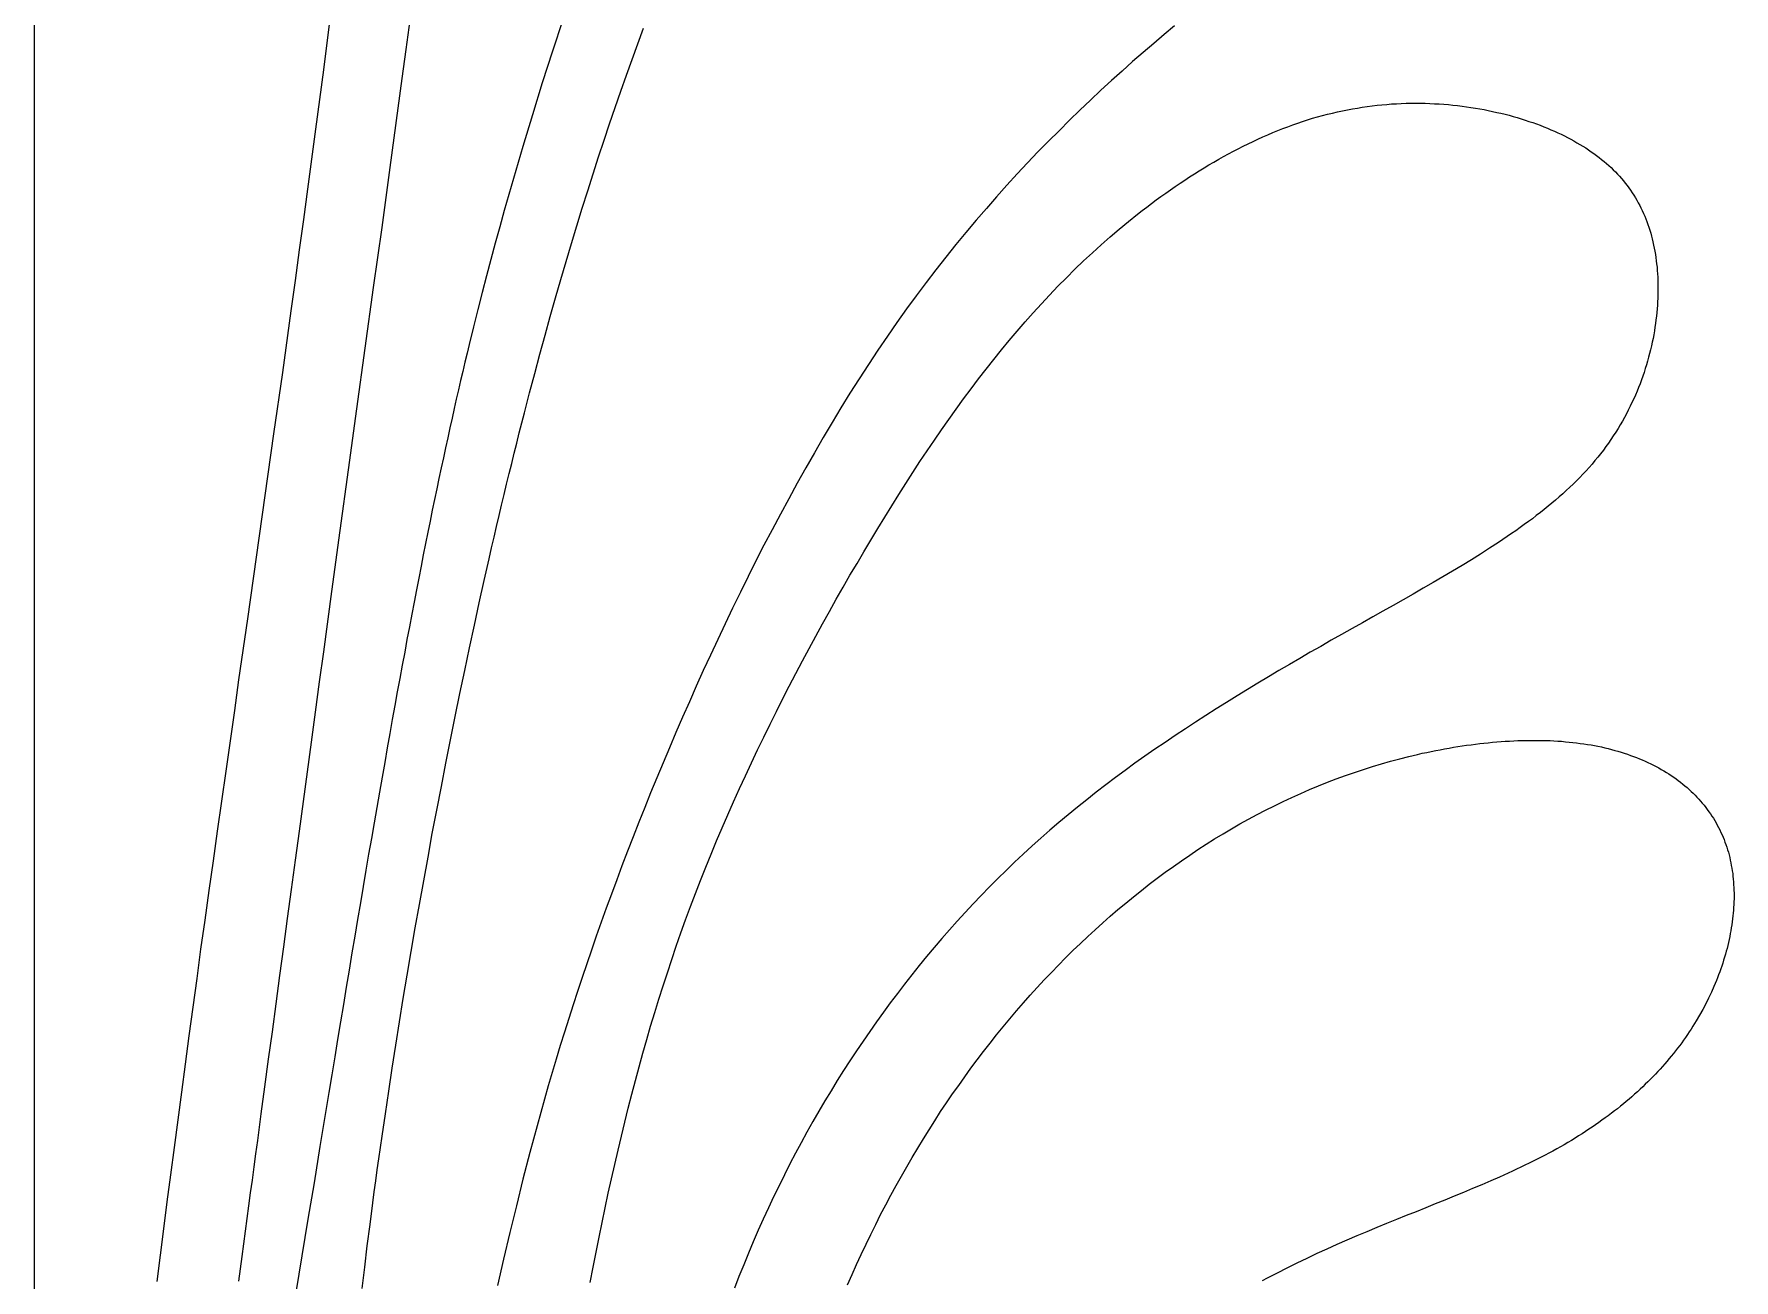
# Model space of a CAD drawing. Extents: x 0 to 279, y 0 to 212.
# Drawn here: x 2.93 to 15.53, y 129.84 to 139.08 of the extents above; entities that cross this region are included whole.
import ezdxf

# ---------------------------------------------------------------- set-up
doc = ezdxf.new("R2010")
doc.units = 0
doc.layers.add('LAYER_1', color=18, linetype='CONTINUOUS')

msp = doc.modelspace()

# ---------------------------------------------------------------- linework, layer by layer
at = {"layer": 'LAYER_1'}
for points in [[(2.928, 139.491), (2.928, 138.676), (2.928, 137.861), (2.928, 137.047), (2.928, 136.641), (2.928, 136.237), (2.928, 135.833), (2.928, 135.431), (2.928, 135.03), (2.928, 134.632), (2.928, 134.235), (2.928, 133.84), (2.928, 133.448), (2.928, 133.059), (2.928, 132.865), (2.928, 132.672), (2.928, 132.479), (2.928, 132.288), (2.928, 132.097), (2.928, 131.907), (2.928, 131.718), (2.928, 131.53), (2.928, 131.343), (2.928, 131.156), (2.928, 130.971), (2.928, 130.787), (2.928, 130.603), (2.928, 130.421), (2.928, 130.239), (2.928, 130.059), (2.928, 129.88), (2.928, 129.702)], [(5.128, 139.247), (5.101, 139.03), (5.073, 138.812), (5.044, 138.592), (5.015, 138.371), (4.985, 138.149), (4.955, 137.926), (4.925, 137.701), (4.894, 137.476), (4.863, 137.25), (4.832, 137.023), (4.769, 136.568), (4.704, 136.112), (4.575, 135.197), (4.51, 134.741), (4.445, 134.287), (4.413, 134.061), (4.381, 133.836), (4.349, 133.611), (4.317, 133.388), (4.286, 133.166), (4.255, 132.945), (4.224, 132.725), (4.193, 132.507), (4.163, 132.29), (4.134, 132.074), (4.105, 131.861), (4.076, 131.649), (4.048, 131.439), (4.02, 131.231), (3.993, 131.025), (3.966, 130.82), (3.939, 130.618), (3.913, 130.417), (3.888, 130.218), (3.863, 130.021), (3.838, 129.826)], [(4.446, 129.83), (4.458, 129.921), (4.471, 130.013), (4.483, 130.105), (4.496, 130.199), (4.508, 130.293), (4.521, 130.388), (4.534, 130.483), (4.547, 130.579), (4.56, 130.676), (4.573, 130.774), (4.586, 130.872), (4.6, 130.971), (4.613, 131.07), (4.64, 131.271), (4.667, 131.474), (4.695, 131.679), (4.723, 131.886), (4.751, 132.096), (4.779, 132.307), (4.808, 132.519), (4.837, 132.734), (4.866, 132.95), (4.896, 133.167), (4.925, 133.386), (4.955, 133.606), (4.985, 133.827), (5.015, 134.049), (5.045, 134.272), (5.076, 134.495), (5.137, 134.944), (5.198, 135.395), (5.26, 135.846), (5.322, 136.297), (5.384, 136.748), (5.446, 137.197), (5.477, 137.42), (5.508, 137.643), (5.538, 137.865), (5.568, 138.087), (5.598, 138.308), (5.628, 138.527), (5.658, 138.746), (5.687, 138.963), (5.716, 139.18)], [(6.848, 139.183), (6.771, 138.949), (6.696, 138.714), (6.623, 138.478), (6.552, 138.242), (6.482, 138.005), (6.414, 137.767), (6.381, 137.648), (6.348, 137.527), (6.315, 137.406), (6.283, 137.283), (6.251, 137.159), (6.219, 137.033), (6.187, 136.905), (6.155, 136.775), (6.139, 136.709), (6.123, 136.643), (6.107, 136.575), (6.091, 136.507), (6.075, 136.439), (6.059, 136.369), (6.043, 136.299), (6.027, 136.228), (6.011, 136.156), (5.995, 136.083), (5.979, 136.009), (5.963, 135.935), (5.947, 135.859), (5.93, 135.782), (5.914, 135.705), (5.898, 135.626), (5.881, 135.546), (5.865, 135.465), (5.848, 135.383), (5.831, 135.3), (5.814, 135.216), (5.798, 135.13), (5.78, 135.043), (5.763, 134.955), (5.746, 134.865), (5.729, 134.774), (5.711, 134.682), (5.693, 134.588), (5.676, 134.493), (5.658, 134.396), (5.64, 134.298), (5.621, 134.199), (5.603, 134.097), (5.584, 133.994), (5.566, 133.89), (5.547, 133.784), (5.528, 133.676), (5.508, 133.566), (5.489, 133.455), (5.469, 133.342), (5.449, 133.228), (5.43, 133.112), (5.409, 132.995), (5.389, 132.876), (5.369, 132.756), (5.348, 132.634), (5.327, 132.512), (5.306, 132.388), (5.285, 132.263), (5.264, 132.136), (5.243, 132.009), (5.222, 131.881), (5.2, 131.752), (5.179, 131.622), (5.157, 131.492), (5.135, 131.36), (5.114, 131.228), (5.092, 131.095), (5.048, 130.828), (5.004, 130.559), (4.959, 130.288), (4.87, 129.745)], [(5.361, 129.775), (5.38, 129.932), (5.399, 130.09), (5.419, 130.249), (5.44, 130.41), (5.451, 130.491), (5.462, 130.572), (5.473, 130.654), (5.485, 130.737), (5.508, 130.903), (5.533, 131.07), (5.558, 131.239), (5.584, 131.409), (5.611, 131.58), (5.638, 131.752), (5.666, 131.925), (5.695, 132.099), (5.725, 132.273), (5.755, 132.448), (5.786, 132.623), (5.817, 132.798), (5.849, 132.973), (5.881, 133.148), (5.914, 133.322), (5.948, 133.497), (5.982, 133.67), (6.016, 133.843), (6.051, 134.016), (6.086, 134.187), (6.121, 134.357), (6.157, 134.526), (6.193, 134.693), (6.229, 134.859), (6.266, 135.024), (6.302, 135.186), (6.321, 135.267), (6.339, 135.347), (6.358, 135.426), (6.376, 135.506), (6.395, 135.584), (6.414, 135.662), (6.432, 135.74), (6.451, 135.817), (6.47, 135.893), (6.489, 135.969), (6.507, 136.044), (6.526, 136.119), (6.545, 136.194), (6.564, 136.268), (6.602, 136.415), (6.641, 136.559), (6.679, 136.702), (6.718, 136.844), (6.756, 136.983), (6.795, 137.121), (6.834, 137.257), (6.874, 137.391), (6.913, 137.524), (6.953, 137.655), (6.993, 137.785), (7.033, 137.913), (7.074, 138.04), (7.114, 138.165), (7.155, 138.289), (7.196, 138.411), (7.237, 138.532), (7.279, 138.652), (7.321, 138.771), (7.363, 138.888), (7.405, 139.005), (7.447, 139.12)], [(11.385, 139.138), (11.308, 139.073), (11.23, 139.007), (11.152, 138.94), (11.074, 138.872), (10.996, 138.802), (10.918, 138.731), (10.839, 138.66), (10.761, 138.587), (10.683, 138.512), (10.605, 138.437), (10.528, 138.36), (10.45, 138.281), (10.372, 138.202), (10.295, 138.121), (10.218, 138.039), (10.141, 137.955), (10.065, 137.87), (9.989, 137.783), (9.913, 137.696), (9.838, 137.606), (9.763, 137.515), (9.689, 137.423), (9.615, 137.329), (9.542, 137.233), (9.469, 137.136), (9.397, 137.038), (9.326, 136.938), (9.255, 136.836), (9.185, 136.732), (9.115, 136.627), (9.046, 136.521), (8.978, 136.414), (8.911, 136.305), (8.845, 136.195), (8.779, 136.084), (8.714, 135.972), (8.65, 135.859), (8.586, 135.746), (8.524, 135.631), (8.462, 135.517), (8.401, 135.401), (8.34, 135.286), (8.281, 135.17), (8.223, 135.053), (8.165, 134.937), (8.108, 134.82), (8.052, 134.704), (7.997, 134.588), (7.943, 134.472), (7.89, 134.356), (7.838, 134.24), (7.787, 134.125), (7.737, 134.011), (7.687, 133.897), (7.639, 133.784), (7.592, 133.672), (7.545, 133.561), (7.5, 133.45), (7.456, 133.341), (7.412, 133.232), (7.37, 133.124), (7.328, 133.017), (7.287, 132.91), (7.248, 132.804), (7.209, 132.699), (7.17, 132.594), (7.133, 132.49), (7.096, 132.387), (7.061, 132.284), (7.026, 132.182), (6.991, 132.08), (6.958, 131.978), (6.925, 131.877), (6.893, 131.776), (6.861, 131.676), (6.83, 131.576), (6.8, 131.476), (6.77, 131.376), (6.741, 131.277), (6.713, 131.178), (6.685, 131.079), (6.658, 130.98), (6.631, 130.881), (6.604, 130.782), (6.553, 130.585), (6.504, 130.388), (6.456, 130.19), (6.41, 129.993), (6.365, 129.796)], [(7.051, 129.82), (7.073, 129.932), (7.095, 130.044), (7.117, 130.155), (7.14, 130.265), (7.163, 130.373), (7.186, 130.481), (7.21, 130.588), (7.234, 130.695), (7.258, 130.8), (7.283, 130.905), (7.308, 131.009), (7.334, 131.112), (7.361, 131.215), (7.387, 131.317), (7.415, 131.418), (7.443, 131.519), (7.471, 131.62), (7.5, 131.72), (7.53, 131.82), (7.561, 131.919), (7.592, 132.018), (7.624, 132.116), (7.657, 132.215), (7.69, 132.313), (7.724, 132.411), (7.759, 132.508), (7.795, 132.606), (7.832, 132.704), (7.87, 132.801), (7.909, 132.898), (7.948, 132.996), (7.988, 133.093), (8.03, 133.19), (8.072, 133.287), (8.114, 133.384), (8.158, 133.481), (8.202, 133.577), (8.247, 133.673), (8.292, 133.769), (8.339, 133.864), (8.385, 133.959), (8.432, 134.054), (8.48, 134.149), (8.528, 134.242), (8.577, 134.336), (8.626, 134.429), (8.675, 134.521), (8.725, 134.613), (8.775, 134.704), (8.826, 134.795), (8.876, 134.885), (8.927, 134.974), (8.978, 135.063), (9.03, 135.151), (9.081, 135.238), (9.132, 135.324), (9.184, 135.41), (9.236, 135.494), (9.288, 135.578), (9.34, 135.661), (9.392, 135.744), (9.444, 135.825), (9.497, 135.906), (9.55, 135.985), (9.604, 136.064), (9.657, 136.142), (9.711, 136.219), (9.766, 136.296), (9.82, 136.371), (9.876, 136.445), (9.931, 136.519), (9.988, 136.592), (10.044, 136.664), (10.102, 136.735), (10.159, 136.805), (10.218, 136.874), (10.277, 136.942), (10.337, 137.009), (10.397, 137.076), (10.458, 137.141), (10.52, 137.206), (10.583, 137.269), (10.646, 137.332), (10.71, 137.394), (10.775, 137.454), (10.841, 137.514), (10.908, 137.572), (10.975, 137.63), (11.042, 137.686), (11.111, 137.74), (11.145, 137.767), (11.18, 137.794), (11.214, 137.82), (11.249, 137.846), (11.284, 137.871), (11.319, 137.897), (11.354, 137.921), (11.39, 137.946), (11.425, 137.97), (11.461, 137.994), (11.496, 138.017), (11.532, 138.04), (11.568, 138.062), (11.604, 138.084), (11.64, 138.106), (11.676, 138.127), (11.712, 138.148), (11.748, 138.168), (11.784, 138.188), (11.821, 138.207), (11.857, 138.226), (11.894, 138.245), (11.93, 138.263), (11.967, 138.28), (12.003, 138.297), (12.04, 138.314), (12.077, 138.33), (12.113, 138.346), (12.15, 138.361), (12.187, 138.375), (12.224, 138.389), (12.261, 138.403), (12.298, 138.416), (12.334, 138.428), (12.371, 138.44), (12.408, 138.452), (12.445, 138.462), (12.482, 138.473), (12.519, 138.482), (12.556, 138.491), (12.593, 138.5), (12.629, 138.508), (12.666, 138.515), (12.703, 138.522), (12.74, 138.528), (12.776, 138.534), (12.813, 138.539), (12.849, 138.544), (12.886, 138.548), (12.922, 138.552), (12.958, 138.555), (12.994, 138.558), (13.03, 138.56), (13.066, 138.561), (13.102, 138.563), (13.137, 138.563), (13.173, 138.564), (13.208, 138.563), (13.243, 138.563), (13.278, 138.562), (13.312, 138.56), (13.347, 138.558), (13.381, 138.556), (13.415, 138.553), (13.449, 138.55), (13.483, 138.546), (13.516, 138.542), (13.55, 138.538), (13.582, 138.533), (13.615, 138.528), (13.647, 138.522), (13.68, 138.516), (13.711, 138.51), (13.743, 138.503), (13.774, 138.496), (13.805, 138.489), (13.836, 138.482), (13.866, 138.474), (13.896, 138.465), (13.926, 138.457), (13.955, 138.448), (13.984, 138.439), (14.012, 138.429), (14.04, 138.42), (14.068, 138.41), (14.095, 138.4), (14.122, 138.389), (14.149, 138.378), (14.175, 138.367), (14.201, 138.356), (14.226, 138.345), (14.251, 138.333), (14.275, 138.321), (14.299, 138.309), (14.323, 138.297), (14.346, 138.284), (14.368, 138.271), (14.39, 138.258), (14.412, 138.245), (14.433, 138.232), (14.454, 138.218), (14.474, 138.204), (14.494, 138.19), (14.513, 138.176), (14.532, 138.162), (14.551, 138.147), (14.569, 138.132), (14.587, 138.117), (14.604, 138.102), (14.621, 138.086), (14.637, 138.07), (14.653, 138.054), (14.669, 138.038), (14.684, 138.022), (14.699, 138.005), (14.713, 137.988), (14.727, 137.971), (14.74, 137.953), (14.753, 137.936), (14.766, 137.918), (14.778, 137.9), (14.79, 137.882), (14.802, 137.863), (14.813, 137.844), (14.823, 137.825), (14.834, 137.806), (14.843, 137.787), (14.853, 137.767), (14.862, 137.747), (14.871, 137.727), (14.879, 137.707), (14.887, 137.686), (14.895, 137.665), (14.902, 137.644), (14.909, 137.623), (14.915, 137.601), (14.921, 137.579), (14.927, 137.557), (14.932, 137.535), (14.937, 137.512), (14.942, 137.489), (14.946, 137.466), (14.95, 137.443), (14.953, 137.419), (14.956, 137.396), (14.959, 137.372), (14.962, 137.347), (14.964, 137.323), (14.965, 137.298), (14.967, 137.273), (14.968, 137.248), (14.969, 137.222), (14.969, 137.196), (14.969, 137.17), (14.968, 137.144), (14.968, 137.118), (14.966, 137.092), (14.965, 137.065), (14.963, 137.038), (14.96, 137.011), (14.958, 136.984), (14.954, 136.957), (14.951, 136.93), (14.947, 136.902), (14.943, 136.875), (14.938, 136.847), (14.933, 136.82), (14.927, 136.792), (14.921, 136.764), (14.914, 136.736), (14.907, 136.708), (14.9, 136.68), (14.892, 136.652), (14.884, 136.624), (14.875, 136.596), (14.866, 136.568), (14.857, 136.54), (14.846, 136.512), (14.836, 136.484), (14.825, 136.456), (14.814, 136.428), (14.802, 136.4), (14.789, 136.372), (14.776, 136.344), (14.763, 136.316), (14.749, 136.288), (14.735, 136.261), (14.72, 136.233), (14.705, 136.206), (14.689, 136.179), (14.673, 136.151), (14.656, 136.124), (14.638, 136.098), (14.62, 136.071), (14.602, 136.044), (14.583, 136.018), (14.564, 135.991), (14.544, 135.965), (14.523, 135.94), (14.502, 135.914), (14.481, 135.888), (14.459, 135.863), (14.436, 135.838), (14.413, 135.813), (14.389, 135.788), (14.365, 135.764), (14.34, 135.74), (14.315, 135.716), (14.289, 135.692), (14.263, 135.668), (14.236, 135.644), (14.209, 135.621), (14.182, 135.598), (14.154, 135.575), (14.125, 135.552), (14.097, 135.529), (14.067, 135.506), (14.038, 135.483), (14.008, 135.461), (13.977, 135.439), (13.947, 135.417), (13.915, 135.394), (13.884, 135.372), (13.852, 135.351), (13.787, 135.307), (13.721, 135.264), (13.654, 135.221), (13.586, 135.178), (13.516, 135.136), (13.446, 135.093), (13.374, 135.051), (13.302, 135.009), (13.229, 134.967), (13.155, 134.924), (13.08, 134.882), (13.005, 134.84), (12.93, 134.797), (12.854, 134.754), (12.777, 134.711), (12.701, 134.668), (12.623, 134.625), (12.546, 134.581), (12.469, 134.536), (12.391, 134.492), (12.314, 134.447), (12.236, 134.401), (12.158, 134.356), (12.08, 134.31), (12.003, 134.263), (11.925, 134.216), (11.848, 134.169), (11.771, 134.121), (11.694, 134.073), (11.617, 134.024), (11.541, 133.975), (11.465, 133.925), (11.389, 133.875), (11.314, 133.824), (11.239, 133.773), (11.165, 133.721), (11.091, 133.669), (11.018, 133.616), (10.946, 133.563), (10.874, 133.509), (10.803, 133.454), (10.733, 133.399), (10.664, 133.344), (10.595, 133.287), (10.527, 133.23), (10.46, 133.173), (10.394, 133.114), (10.328, 133.056), (10.263, 132.996), (10.199, 132.936), (10.136, 132.875), (10.074, 132.814), (10.012, 132.752), (9.951, 132.69), (9.891, 132.627), (9.832, 132.563), (9.773, 132.499), (9.715, 132.434), (9.658, 132.369), (9.601, 132.303), (9.545, 132.236), (9.49, 132.169), (9.436, 132.101), (9.382, 132.032), (9.33, 131.963), (9.277, 131.894), (9.226, 131.824), (9.175, 131.753), (9.125, 131.681), (9.075, 131.609), (9.026, 131.537), (8.978, 131.464), (8.931, 131.39), (8.884, 131.316), (8.838, 131.241), (8.792, 131.165), (8.747, 131.089), (8.703, 131.012), (8.659, 130.934), (8.617, 130.856), (8.574, 130.777), (8.533, 130.698), (8.492, 130.617), (8.452, 130.537), (8.412, 130.455), (8.374, 130.373), (8.335, 130.29), (8.298, 130.206), (8.261, 130.121), (8.225, 130.036), (8.19, 129.95), (8.155, 129.864), (8.121, 129.776)], [(8.959, 129.802), (8.993, 129.878), (9.027, 129.953), (9.061, 130.028), (9.097, 130.103), (9.132, 130.176), (9.169, 130.25), (9.205, 130.323), (9.243, 130.395), (9.281, 130.466), (9.32, 130.538), (9.359, 130.608), (9.399, 130.678), (9.439, 130.747), (9.48, 130.816), (9.522, 130.885), (9.564, 130.952), (9.607, 131.019), (9.65, 131.086), (9.694, 131.151), (9.738, 131.217), (9.784, 131.281), (9.829, 131.345), (9.875, 131.409), (9.922, 131.471), (9.969, 131.533), (10.017, 131.595), (10.065, 131.656), (10.114, 131.716), (10.164, 131.775), (10.213, 131.834), (10.264, 131.892), (10.315, 131.95), (10.366, 132.006), (10.418, 132.063), (10.471, 132.118), (10.524, 132.173), (10.577, 132.227), (10.631, 132.28), (10.686, 132.332), (10.741, 132.384), (10.796, 132.435), (10.852, 132.486), (10.908, 132.535), (10.965, 132.584), (11.023, 132.632), (11.08, 132.68), (11.139, 132.726), (11.197, 132.772), (11.256, 132.817), (11.316, 132.861), (11.376, 132.904), (11.436, 132.947), (11.497, 132.988), (11.558, 133.029), (11.619, 133.069), (11.681, 133.108), (11.744, 133.146), (11.806, 133.183), (11.869, 133.219), (11.932, 133.254), (11.996, 133.289), (12.06, 133.322), (12.125, 133.354), (12.189, 133.386), (12.254, 133.416), (12.32, 133.446), (12.385, 133.474), (12.451, 133.502), (12.518, 133.528), (12.584, 133.554), (12.651, 133.578), (12.718, 133.601), (12.785, 133.624), (12.852, 133.645), (12.919, 133.665), (12.986, 133.684), (13.054, 133.702), (13.121, 133.719), (13.187, 133.735), (13.221, 133.743), (13.254, 133.75), (13.287, 133.757), (13.321, 133.764), (13.354, 133.77), (13.387, 133.776), (13.42, 133.782), (13.453, 133.788), (13.485, 133.793), (13.518, 133.798), (13.55, 133.803), (13.583, 133.807), (13.615, 133.811), (13.647, 133.815), (13.679, 133.819), (13.711, 133.822), (13.743, 133.825), (13.775, 133.828), (13.806, 133.83), (13.837, 133.832), (13.869, 133.834), (13.9, 133.836), (13.93, 133.837), (13.961, 133.838), (13.991, 133.839), (14.022, 133.839), (14.052, 133.839), (14.081, 133.839), (14.111, 133.839), (14.14, 133.838), (14.169, 133.837), (14.198, 133.835), (14.227, 133.834), (14.255, 133.832), (14.283, 133.829), (14.311, 133.827), (14.339, 133.824), (14.366, 133.821), (14.393, 133.817), (14.42, 133.813), (14.447, 133.809), (14.473, 133.805), (14.499, 133.8), (14.524, 133.795), (14.55, 133.79), (14.575, 133.784), (14.6, 133.778), (14.624, 133.772), (14.648, 133.765), (14.672, 133.758), (14.696, 133.751), (14.719, 133.744), (14.742, 133.736), (14.765, 133.728), (14.787, 133.72), (14.809, 133.712), (14.831, 133.703), (14.852, 133.694), (14.874, 133.685), (14.894, 133.675), (14.915, 133.665), (14.935, 133.655), (14.955, 133.645), (14.975, 133.635), (14.994, 133.624), (15.013, 133.613), (15.032, 133.601), (15.05, 133.59), (15.068, 133.578), (15.086, 133.566), (15.103, 133.554), (15.12, 133.541), (15.137, 133.528), (15.153, 133.515), (15.169, 133.502), (15.185, 133.489), (15.2, 133.475), (15.215, 133.461), (15.23, 133.447), (15.244, 133.433), (15.258, 133.418), (15.272, 133.403), (15.285, 133.388), (15.298, 133.373), (15.311, 133.358), (15.323, 133.342), (15.335, 133.326), (15.347, 133.31), (15.358, 133.294), (15.369, 133.277), (15.38, 133.261), (15.39, 133.244), (15.4, 133.227), (15.409, 133.21), (15.419, 133.192), (15.427, 133.175), (15.436, 133.157), (15.444, 133.139), (15.452, 133.121), (15.459, 133.103), (15.466, 133.084), (15.473, 133.066), (15.479, 133.047), (15.485, 133.028), (15.491, 133.009), (15.496, 132.99), (15.501, 132.97), (15.505, 132.951), (15.509, 132.931), (15.513, 132.911), (15.517, 132.891), (15.52, 132.871), (15.523, 132.851), (15.525, 132.831), (15.527, 132.81), (15.529, 132.79), (15.53, 132.769), (15.531, 132.748), (15.532, 132.728), (15.533, 132.707), (15.533, 132.686), (15.533, 132.665), (15.532, 132.643), (15.531, 132.622), (15.53, 132.601), (15.529, 132.579), (15.527, 132.558), (15.525, 132.537), (15.522, 132.515), (15.519, 132.493), (15.516, 132.472), (15.513, 132.45), (15.509, 132.428), (15.505, 132.407), (15.501, 132.385), (15.497, 132.363), (15.492, 132.341), (15.486, 132.319), (15.481, 132.297), (15.475, 132.276), (15.469, 132.254), (15.463, 132.232), (15.456, 132.21), (15.449, 132.188), (15.442, 132.166), (15.435, 132.144), (15.427, 132.123), (15.419, 132.101), (15.41, 132.079), (15.402, 132.058), (15.384, 132.014), (15.365, 131.971), (15.344, 131.928), (15.323, 131.886), (15.301, 131.844), (15.277, 131.802), (15.253, 131.76), (15.228, 131.719), (15.214, 131.698), (15.201, 131.678), (15.187, 131.658), (15.174, 131.637), (15.159, 131.617), (15.145, 131.597), (15.13, 131.577), (15.115, 131.557), (15.1, 131.538), (15.084, 131.518), (15.068, 131.498), (15.052, 131.479), (15.036, 131.459), (15.019, 131.44), (15.002, 131.421), (14.985, 131.402), (14.967, 131.383), (14.95, 131.364), (14.932, 131.345), (14.913, 131.326), (14.894, 131.307), (14.875, 131.289), (14.856, 131.27), (14.836, 131.252), (14.817, 131.234), (14.796, 131.215), (14.776, 131.197), (14.755, 131.179), (14.734, 131.162), (14.713, 131.144), (14.691, 131.126), (14.669, 131.108), (14.647, 131.091), (14.624, 131.074), (14.601, 131.056), (14.578, 131.039), (14.554, 131.022), (14.53, 131.005), (14.506, 130.988), (14.481, 130.971), (14.456, 130.955), (14.431, 130.938), (14.406, 130.922), (14.38, 130.906), (14.354, 130.889), (14.327, 130.873), (14.3, 130.857), (14.273, 130.841), (14.246, 130.825), (14.218, 130.81), (14.19, 130.794), (14.161, 130.779), (14.133, 130.763), (14.103, 130.748), (14.074, 130.733), (14.044, 130.718), (14.014, 130.703), (13.983, 130.688), (13.953, 130.674), (13.921, 130.659), (13.89, 130.644), (13.858, 130.63), (13.826, 130.615), (13.794, 130.601), (13.729, 130.572), (13.663, 130.544), (13.595, 130.515), (13.527, 130.487), (13.458, 130.459), (13.388, 130.43), (13.318, 130.402), (13.247, 130.373), (13.175, 130.344), (13.103, 130.315), (13.03, 130.286), (12.957, 130.256), (12.884, 130.226), (12.81, 130.195), (12.736, 130.164), (12.662, 130.132), (12.588, 130.1), (12.514, 130.066), (12.44, 130.033), (12.366, 129.998), (12.292, 129.963), (12.218, 129.926), (12.145, 129.889), (12.072, 129.851), (12.035, 129.832)]]:
    msp.add_lwpolyline(points, dxfattribs=at)

doc.saveas('drawing.dxf')
